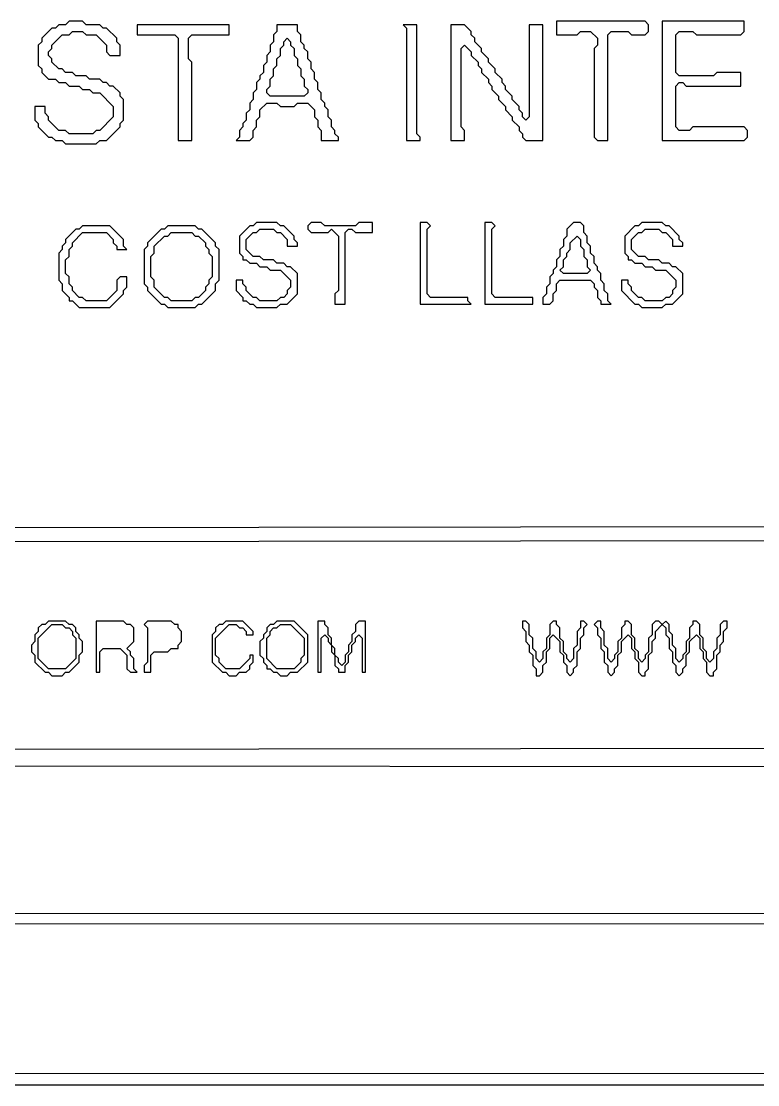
# Model space of a CAD drawing. Extents: x 17 to 323, y -435 to -5.
# Drawn here: x 240.4 to 262, y -434.9 to -403.7 of the extents above; entities that cross this region are included whole.
import ezdxf

# ---------------------------------------------------------------- set-up
doc = ezdxf.new("R2010")
doc.units = 0

msp = doc.modelspace()

# ---------------------------------------------------------------- linework, layer by layer
at = {"layer": 'CONTOURS'}
for p, q in [((241.8, -403.7), (241.7, -403.8)), ((242.2, -403.7), (241.8, -403.7)), ((242.3, -403.8), (242.2, -403.7)), ((256.1, -403.7), (256.1, -404.1)), ((258.7, -403.7), (256.1, -403.7)), ((258.8, -403.8), (258.7, -403.7)), ((259.2, -403.7), (259.2, -407.2)), ((261.6, -403.7), (259.2, -403.7)), ((261.6, -404), (261.6, -403.7)), ((241.3, -403.9), (241, -404.2)), ((241.4, -403.9), (241.3, -403.9)), ((241.5, -403.8), (241.4, -403.9)), ((241.7, -403.8), (241.5, -403.8)), ((241.8, -404.1), (241.9, -404)), ((241.9, -404), (242.2, -404)), ((242.2, -404), (242.3, -404.1)), ((242.7, -403.8), (242.3, -403.8)), ((242.8, -403.9), (242.7, -403.8)), ((242.9, -403.9), (242.8, -403.9)), ((243.2, -404.2), (242.9, -403.9)), ((243.8, -403.8), (243.8, -404.1)), ((246.5, -403.8), (243.8, -403.8)), ((246.5, -404.1), (246.5, -403.8)), ((247.9, -404), (247.8, -404.1)), ((247.9, -403.8), (247.9, -404)), ((248.5, -403.8), (247.9, -403.8)), ((248.5, -404), (248.5, -403.8)), ((248.6, -404.1), (248.5, -404)), ((251.6, -403.8), (251.7, -403.9)), ((252, -403.8), (251.6, -403.8)), ((251.7, -403.9), (251.7, -407.2)), ((252, -407), (252, -403.8)), ((253, -403.8), (253, -407.2)), ((253.4, -403.8), (253, -403.8)), ((253.6, -404), (253.4, -403.8)), ((253.6, -404.1), (253.6, -404)), ((255.7, -403.8), (255.3, -403.8)), ((255.3, -403.8), (255.3, -406.5)), ((255.7, -407.2), (255.7, -403.8)), ((256.7, -404.1), (256.8, -404)), ((256.8, -404), (257.1, -404)), ((257.1, -404), (257.3, -404.2)), ((257.6, -404.1), (257.7, -404)), ((257.7, -404), (258.2, -404)), ((258.2, -404), (258.3, -404.1)), ((258.7, -404.1), (258.8, -404)), ((258.8, -404), (258.8, -403.8)), ((259.6, -404.1), (259.7, -404)), ((259.7, -404), (260.1, -404)), ((260.1, -404), (260.2, -404.1)), ((261.5, -404.1), (261.6, -404)), ((241, -404.3), (240.9, -404.4)), ((241, -404.2), (241, -404.3)), ((241.3, -404.4), (241.6, -404.1)), ((241.6, -404.1), (241.8, -404.1)), ((242.3, -404.1), (242.6, -404.1)), ((242.6, -404.1), (242.9, -404.4)), ((243.2, -404.3), (243.2, -404.2)), ((243.3, -404.4), (243.2, -404.3)), ((243.8, -404.1), (244.9, -404.1)), ((244.9, -404.1), (245, -404.2)), ((245, -404.2), (245, -407.2)), ((245.3, -404.2), (245.4, -404.1)), ((245.3, -404.8), (245.3, -404.2)), ((245.4, -404.1), (246.5, -404.1)), ((247.8, -404.3), (247.7, -404.4)), ((247.8, -404.1), (247.8, -404.3)), ((248.1, -404.3), (248.2, -404.2)), ((248.1, -404.4), (248.1, -404.3)), ((248.2, -404.2), (248.3, -404.3)), ((248.3, -404.3), (248.3, -404.4)), ((248.6, -404.3), (248.6, -404.1)), ((248.7, -404.4), (248.6, -404.3)), ((253.7, -404.2), (253.6, -404.1)), ((253.7, -404.3), (253.7, -404.2)), ((253.9, -404.5), (253.7, -404.3)), ((256.1, -404.1), (256.7, -404.1)), ((257.3, -404.2), (257.3, -404.4)), ((257.6, -407.2), (257.6, -404.1)), ((258.3, -404.1), (258.7, -404.1)), ((259.6, -405.2), (259.6, -404.1)), ((260.2, -404.1), (261.5, -404.1)), ((240.9, -404.4), (240.9, -405)), ((241.2, -404.6), (241.3, -404.5)), ((241.2, -404.7), (241.2, -404.6)), ((241.3, -404.5), (241.3, -404.4)), ((242.9, -404.4), (242.9, -404.6)), ((242.9, -404.6), (243, -404.7)), ((243.3, -404.7), (243.3, -404.4)), ((247.7, -404.6), (247.6, -404.7)), ((247.7, -404.4), (247.7, -404.6)), ((248, -404.5), (248.1, -404.4)), ((248, -404.7), (248, -404.5)), ((248.3, -404.4), (248.4, -404.5)), ((248.4, -404.5), (248.4, -404.7)), ((248.7, -404.5), (248.7, -404.4)), ((248.8, -404.6), (248.7, -404.5)), ((248.8, -404.8), (248.8, -404.6)), ((253.3, -404.5), (253.4, -404.4)), ((253.3, -406.8), (253.3, -404.5)), ((253.4, -404.4), (253.6, -404.6)), ((253.6, -404.6), (253.6, -404.7)), ((253.9, -404.6), (253.9, -404.5)), ((254.1, -404.8), (253.9, -404.6)), ((257.3, -404.4), (257.2, -404.5)), ((257.2, -404.5), (257.2, -407.1)), ((241.3, -404.8), (241.2, -404.7)), ((241.3, -404.9), (241.3, -404.8)), ((241.5, -405.1), (241.3, -404.9)), ((243, -404.7), (243.3, -404.7)), ((245.4, -404.9), (245.3, -404.8)), ((245.4, -407.2), (245.4, -404.9)), ((247.6, -404.9), (247.5, -405)), ((247.6, -404.7), (247.6, -404.9)), ((247.9, -404.8), (248, -404.7)), ((247.9, -405), (247.9, -404.8)), ((248.4, -404.7), (248.5, -404.8)), ((248.5, -404.8), (248.5, -405)), ((248.9, -404.9), (248.8, -404.8)), ((248.9, -405.1), (248.9, -404.9)), ((253.6, -404.7), (253.8, -404.9)), ((253.8, -404.9), (253.8, -405)), ((254.1, -404.9), (254.1, -404.8)), ((254.3, -405.1), (254.1, -404.9)), ((240.9, -405), (241, -405.1)), ((241, -405.1), (241, -405.2)), ((241, -405.2), (241.2, -405.4)), ((241.6, -405.1), (241.5, -405.1)), ((241.7, -405.2), (241.6, -405.1)), ((241.9, -405.2), (241.7, -405.2)), ((242, -405.3), (241.9, -405.2)), ((247.5, -405.2), (247.4, -405.3)), ((247.5, -405), (247.5, -405.2)), ((247.8, -405.1), (247.9, -405)), ((247.8, -405.3), (247.8, -405.1)), ((248.5, -405), (248.6, -405.1)), ((248.6, -405.1), (248.6, -405.3)), ((249, -405.2), (248.9, -405.1)), ((249, -405.4), (249, -405.2)), ((253.8, -405), (253.9, -405.1)), ((253.9, -405.1), (253.9, -405.2)), ((253.9, -405.2), (254.1, -405.4)), ((254.3, -405.2), (254.3, -405.1)), ((254.5, -405.4), (254.3, -405.2)), ((259.7, -405.3), (259.6, -405.2)), ((260.8, -405.2), (260.7, -405.3)), ((261.5, -405.2), (260.8, -405.2)), ((261.5, -405.6), (261.5, -405.2)), ((241.2, -405.4), (241.4, -405.4)), ((241.4, -405.4), (241.5, -405.5)), ((241.5, -405.5), (241.7, -405.5)), ((241.7, -405.5), (241.8, -405.6)), ((242.3, -405.3), (242, -405.3)), ((242.4, -405.4), (242.3, -405.3)), ((242.7, -405.4), (242.4, -405.4)), ((242.8, -405.5), (242.7, -405.4)), ((242.9, -405.5), (242.8, -405.5)), ((243, -405.6), (242.9, -405.5)), ((247.4, -405.4), (247.3, -405.5)), ((247.3, -405.5), (247.3, -405.7)), ((247.4, -405.3), (247.4, -405.4)), ((247.7, -405.4), (247.8, -405.3)), ((247.7, -405.6), (247.7, -405.4)), ((248.6, -405.3), (248.7, -405.4)), ((248.7, -405.4), (248.7, -405.6)), ((249.1, -405.5), (249, -405.4)), ((249.1, -405.7), (249.1, -405.5)), ((254.1, -405.4), (254.1, -405.5)), ((254.1, -405.5), (254.2, -405.6)), ((254.5, -405.5), (254.5, -405.4)), ((254.6, -405.6), (254.5, -405.5)), ((259.6, -405.6), (259.7, -405.5)), ((260.7, -405.3), (259.7, -405.3)), ((259.7, -405.5), (259.8, -405.5)), ((259.8, -405.5), (259.9, -405.6)), ((241.8, -405.6), (242.1, -405.6)), ((242.1, -405.6), (242.2, -405.7)), ((242.2, -405.7), (242.4, -405.7)), ((242.4, -405.7), (242.5, -405.8)), ((242.5, -405.8), (242.7, -405.8)), ((242.7, -405.8), (243.1, -406.2)), ((243.1, -405.6), (243, -405.6)), ((243.3, -405.8), (243.1, -405.6)), ((243.3, -405.9), (243.3, -405.8)), ((243.4, -406), (243.3, -405.9)), ((247.3, -405.7), (247.2, -405.8)), ((247.2, -405.8), (247.2, -406)), ((247.6, -405.7), (247.7, -405.6)), ((247.6, -405.8), (247.6, -405.7)), ((247.7, -405.9), (247.6, -405.8)), ((248.7, -405.9), (247.7, -405.9)), ((248.7, -405.6), (248.8, -405.7)), ((248.8, -405.8), (248.7, -405.9)), ((248.8, -405.7), (248.8, -405.8)), ((249.2, -405.8), (249.1, -405.7)), ((249.2, -406), (249.2, -405.8)), ((254.2, -405.6), (254.2, -405.7)), ((254.2, -405.7), (254.4, -405.9)), ((254.4, -405.9), (254.4, -406)), ((254.6, -405.7), (254.6, -405.6)), ((254.8, -405.9), (254.6, -405.7)), ((254.8, -406), (254.8, -405.9)), ((259.6, -406.8), (259.6, -405.6)), ((259.9, -405.6), (261.5, -405.6)), ((241.1, -406.2), (240.8, -406.2)), ((240.8, -406.2), (240.8, -406.6)), ((241.1, -406.4), (241.1, -406.2)), ((243.1, -406.2), (243.1, -406.5)), ((243.4, -406.6), (243.4, -406)), ((247.2, -406), (247.1, -406.1)), ((247.1, -406.1), (247.1, -406.3)), ((247.4, -406.3), (247.6, -406.1)), ((247.6, -406.1), (247.9, -406.1)), ((247.9, -406.1), (248, -406.2)), ((248, -406.2), (248.4, -406.2)), ((248.4, -406.2), (248.5, -406.1)), ((248.5, -406.1), (248.8, -406.1)), ((248.8, -406.1), (249, -406.3)), ((249.3, -406.1), (249.2, -406)), ((249.3, -406.2), (249.3, -406.1)), ((249.4, -406.3), (249.3, -406.2)), ((254.4, -406), (254.6, -406.2)), ((254.6, -406.2), (254.6, -406.3)), ((255, -406.2), (254.8, -406)), ((255, -406.3), (255, -406.2)), ((241.2, -406.5), (241.1, -406.4)), ((241.2, -406.6), (241.2, -406.5)), ((243.1, -406.5), (242.7, -406.9)), ((247.1, -406.3), (247, -406.4)), ((247, -406.4), (247, -406.6)), ((247.3, -406.6), (247.4, -406.5)), ((247.4, -406.5), (247.4, -406.3)), ((249, -406.3), (249, -406.5)), ((249, -406.5), (249.1, -406.6)), ((249.4, -406.5), (249.4, -406.3)), ((249.5, -406.6), (249.4, -406.5)), ((254.6, -406.3), (254.8, -406.5)), ((254.8, -406.5), (254.8, -406.6)), ((255.1, -406.4), (255, -406.3)), ((255.1, -406.5), (255.1, -406.4)), ((255.2, -406.6), (255.1, -406.5)), ((255.3, -406.5), (255.2, -406.6)), ((240.8, -406.6), (240.9, -406.7)), ((240.9, -406.7), (240.9, -406.8)), ((240.9, -406.8), (241.2, -407.1)), ((241.5, -406.9), (241.2, -406.6)), ((242.9, -407.2), (243.3, -406.8)), ((243.3, -406.7), (243.4, -406.6)), ((243.3, -406.8), (243.3, -406.7)), ((246.9, -406.8), (246.8, -406.9)), ((247, -406.6), (246.9, -406.7)), ((246.9, -406.7), (246.9, -406.8)), ((247.2, -406.9), (247.3, -406.8)), ((247.3, -406.8), (247.3, -406.6)), ((249.1, -406.6), (249.1, -406.8)), ((249.1, -406.8), (249.2, -406.9)), ((249.5, -406.8), (249.5, -406.6)), ((249.6, -406.9), (249.5, -406.8)), ((253.4, -406.9), (253.3, -406.8)), ((254.8, -406.6), (255, -406.8)), ((255, -406.8), (255, -406.9)), ((259.7, -406.9), (259.6, -406.8)), ((260.1, -406.8), (260, -406.9)), ((261.6, -406.8), (260.1, -406.8)), ((261.7, -406.9), (261.6, -406.8)), ((241.2, -407.1), (241.3, -407.1)), ((241.3, -407.1), (241.4, -407.2)), ((241.7, -406.9), (241.5, -406.9)), ((241.8, -407), (241.7, -406.9)), ((242.5, -407), (241.8, -407)), ((242.6, -406.9), (242.5, -407)), ((242.7, -406.9), (242.6, -406.9)), ((246.8, -407.1), (246.7, -407.2)), ((246.8, -406.9), (246.8, -407.1)), ((247.1, -407.2), (247.2, -407.1)), ((247.2, -407.1), (247.2, -406.9)), ((249.2, -406.9), (249.2, -407.2)), ((249.6, -407), (249.6, -406.9)), ((249.7, -407.1), (249.6, -407)), ((249.7, -407.2), (249.7, -407.1)), ((252.1, -407.1), (252, -407)), ((252.1, -407.2), (252.1, -407.1)), ((253.4, -407.2), (253.4, -406.9)), ((255, -406.9), (255.1, -407)), ((255.1, -407), (255.1, -407.1)), ((255.1, -407.1), (255.2, -407.2)), ((257.2, -407.1), (257.3, -407.2)), ((260, -406.9), (259.7, -406.9)), ((261.6, -407.2), (261.7, -407.1)), ((261.7, -407.1), (261.7, -406.9)), ((241.4, -407.2), (241.6, -407.2)), ((241.6, -407.2), (241.7, -407.3)), ((241.7, -407.3), (242.6, -407.3)), ((242.6, -407.3), (242.7, -407.2)), ((242.7, -407.2), (242.9, -407.2)), ((245, -407.2), (245.4, -407.2)), ((246.7, -407.2), (247.1, -407.2)), ((249.2, -407.2), (249.7, -407.2)), ((251.7, -407.2), (252.1, -407.2)), ((253, -407.2), (253.4, -407.2)), ((255.2, -407.2), (255.7, -407.2)), ((257.3, -407.2), (257.6, -407.2)), ((259.2, -407.2), (261.6, -407.2)), ((247.3, -409.6), (247.2, -409.7)), ((247.9, -409.6), (247.3, -409.6)), ((248, -409.7), (247.9, -409.6)), ((248.9, -409.6), (248.8, -409.7)), ((249.2, -409.6), (248.9, -409.6)), ((249.3, -409.7), (249.2, -409.6)), ((250.3, -409.6), (250.2, -409.7)), ((250.7, -409.6), (250.3, -409.6)), ((250.7, -409.9), (250.7, -409.6)), ((252.1, -409.6), (252.1, -412)), ((252.3, -409.6), (252.1, -409.6)), ((252.4, -409.7), (252.3, -409.6)), ((254, -409.6), (254, -412)), ((254.2, -409.6), (254, -409.6)), ((254.3, -409.7), (254.2, -409.6)), ((256.6, -409.6), (256.4, -409.8)), ((256.8, -409.6), (256.6, -409.6)), ((256.9, -409.7), (256.8, -409.6)), ((258.6, -409.6), (258.5, -409.7)), ((259.2, -409.6), (258.6, -409.6)), ((259.3, -409.7), (259.2, -409.6)), ((242, -409.8), (241.7, -410.1)), ((241.9, -410.2), (242.2, -409.9)), ((242.1, -409.8), (242, -409.8)), ((242.2, -409.7), (242.1, -409.8)), ((243, -409.7), (242.2, -409.7)), ((242.2, -409.9), (242.9, -409.9)), ((242.9, -409.9), (243.1, -410.1)), ((243.4, -410.1), (243, -409.7)), ((244.5, -409.8), (244.1, -410.2)), ((244.6, -409.8), (244.5, -409.8)), ((244.7, -409.7), (244.6, -409.8)), ((245.5, -409.7), (244.7, -409.7)), ((244.7, -410), (244.8, -409.9)), ((244.8, -409.9), (245.4, -409.9)), ((245.4, -409.9), (245.5, -410)), ((245.6, -409.8), (245.5, -409.7)), ((245.7, -409.8), (245.6, -409.8)), ((246.1, -410.2), (245.7, -409.8)), ((247.1, -409.7), (246.8, -410)), ((247, -410.1), (247.2, -409.9)), ((247.2, -409.7), (247.1, -409.7)), ((247.2, -409.9), (247.3, -409.9)), ((247.3, -409.9), (247.4, -409.8)), ((247.4, -409.8), (247.8, -409.8)), ((247.8, -409.8), (247.9, -409.9)), ((247.9, -409.9), (248, -409.9)), ((248.1, -409.7), (248, -409.7)), ((248, -409.9), (248.2, -410.1)), ((248.4, -410), (248.1, -409.7)), ((248.8, -409.7), (248.8, -409.8)), ((248.8, -409.8), (248.9, -409.9)), ((248.9, -409.9), (249.4, -409.9)), ((250.2, -409.7), (249.3, -409.7)), ((249.4, -409.9), (249.5, -409.8)), ((249.5, -409.8), (249.7, -410)), ((249.9, -409.9), (250, -409.8)), ((249.9, -412), (249.9, -409.9)), ((250, -409.8), (250.1, -409.8)), ((250.1, -409.8), (250.2, -409.9)), ((250.2, -409.9), (250.7, -409.9)), ((252.3, -409.8), (252.4, -409.7)), ((252.3, -411.7), (252.3, -409.8)), ((254.2, -409.8), (254.3, -409.7)), ((254.2, -411.7), (254.2, -409.8)), ((256.4, -409.8), (256.4, -410)), ((256.9, -409.9), (256.9, -409.7)), ((257, -410), (256.9, -409.9)), ((258.4, -409.7), (258.1, -410)), ((258.3, -410.1), (258.5, -409.9)), ((258.5, -409.7), (258.4, -409.7)), ((258.5, -409.9), (258.6, -409.9)), ((258.6, -409.9), (258.7, -409.8)), ((258.7, -409.8), (259.1, -409.8)), ((259.1, -409.8), (259.2, -409.9)), ((259.2, -409.9), (259.3, -409.9)), ((259.4, -409.7), (259.3, -409.7)), ((259.3, -409.9), (259.5, -410.1)), ((259.7, -410), (259.4, -409.7)), ((241.7, -410.2), (241.6, -410.3)), ((241.7, -410.1), (241.7, -410.2)), ((241.9, -410.3), (241.9, -410.2)), ((243.1, -410.1), (243.1, -410.2)), ((243.1, -410.2), (243.2, -410.3)), ((243.4, -410.3), (243.4, -410.1)), ((244.1, -410.2), (244.1, -410.3)), ((244.3, -410.3), (244.6, -410)), ((244.6, -410), (244.7, -410)), ((245.5, -410), (245.6, -410)), ((245.6, -410), (245.8, -410.2)), ((245.8, -410.2), (245.8, -410.3)), ((246.1, -410.3), (246.1, -410.2)), ((246.8, -410), (246.8, -410.5)), ((247, -410.4), (247, -410.1)), ((248.2, -410.1), (248.2, -410.3)), ((248.4, -410.1), (248.4, -410)), ((248.5, -410.2), (248.4, -410.1)), ((248.5, -410.3), (248.5, -410.2)), ((249.7, -410), (249.7, -411.6)), ((256.4, -410), (256.3, -410.1)), ((256.3, -410.1), (256.3, -410.3)), ((256.5, -410.2), (256.7, -410)), ((256.5, -410.4), (256.5, -410.2)), ((256.7, -410), (256.8, -410.1)), ((256.8, -410.1), (256.8, -410.3)), ((257, -410.2), (257, -410)), ((257.1, -410.3), (257, -410.2)), ((258.1, -410), (258.1, -410.5)), ((258.3, -410.4), (258.3, -410.1)), ((259.5, -410.1), (259.5, -410.3)), ((259.7, -410.1), (259.7, -410)), ((259.8, -410.2), (259.7, -410.1)), ((259.8, -410.3), (259.8, -410.2)), ((241.6, -410.4), (241.5, -410.5)), ((241.5, -410.5), (241.5, -411.3)), ((241.6, -410.3), (241.6, -410.4)), ((241.8, -410.4), (241.9, -410.3)), ((241.8, -410.6), (241.8, -410.4)), ((243.2, -410.3), (243.2, -410.4)), ((243.2, -410.4), (243.5, -410.4)), ((243.5, -410.4), (243.4, -410.3)), ((244.1, -410.3), (244, -410.4)), ((244, -410.4), (244, -411.4)), ((244.2, -410.6), (244.3, -410.5)), ((244.3, -410.5), (244.3, -410.3)), ((245.8, -410.3), (245.9, -410.4)), ((245.9, -410.4), (245.9, -410.5)), ((245.9, -410.5), (246, -410.6)), ((246.2, -410.4), (246.1, -410.3)), ((246.2, -411.3), (246.2, -410.4)), ((246.8, -410.5), (246.9, -410.6)), ((247.2, -410.6), (247, -410.4)), ((248.2, -410.3), (248.5, -410.3)), ((256.3, -410.3), (256.2, -410.4)), ((256.2, -410.4), (256.2, -410.6)), ((256.4, -410.5), (256.5, -410.4)), ((256.4, -410.6), (256.4, -410.5)), ((256.8, -410.3), (256.9, -410.4)), ((256.9, -410.4), (256.9, -410.6)), ((257.1, -410.5), (257.1, -410.3)), ((257.2, -410.6), (257.1, -410.5)), ((258.1, -410.5), (258.2, -410.6)), ((258.5, -410.6), (258.3, -410.4)), ((259.5, -410.3), (259.8, -410.3)), ((241.7, -410.7), (241.8, -410.6)), ((241.7, -411.1), (241.7, -410.7)), ((244.2, -411.2), (244.2, -410.6)), ((246, -410.6), (246, -411.2)), ((246.9, -410.6), (246.9, -410.7)), ((246.9, -410.7), (247, -410.7)), ((247, -410.7), (247.1, -410.8)), ((247.1, -410.8), (247.3, -410.8)), ((247.4, -410.6), (247.2, -410.6)), ((247.3, -410.8), (247.4, -410.9)), ((247.5, -410.7), (247.4, -410.6)), ((247.4, -410.9), (247.6, -410.9)), ((247.8, -410.7), (247.5, -410.7)), ((247.6, -410.9), (247.7, -411)), ((247.9, -410.8), (247.8, -410.7)), ((248.1, -410.8), (247.9, -410.8)), ((248.2, -410.9), (248.1, -410.8)), ((248.3, -410.9), (248.2, -410.9)), ((248.5, -411.1), (248.3, -410.9)), ((256.1, -410.9), (256, -411)), ((256.2, -410.6), (256.1, -410.7)), ((256.1, -410.7), (256.1, -410.9)), ((256.2, -411), (256.3, -410.9)), ((256.3, -410.7), (256.4, -410.6)), ((256.3, -410.9), (256.3, -410.7)), ((256.9, -410.6), (257, -410.7)), ((257, -410.7), (257, -410.9)), ((257, -410.9), (257.1, -411)), ((257.2, -410.8), (257.2, -410.6)), ((257.3, -410.9), (257.2, -410.8)), ((257.3, -411), (257.3, -410.9)), ((258.2, -410.6), (258.2, -410.7)), ((258.2, -410.7), (258.3, -410.7)), ((258.3, -410.7), (258.4, -410.8)), ((258.4, -410.8), (258.6, -410.8)), ((258.7, -410.6), (258.5, -410.6)), ((258.6, -410.8), (258.7, -410.9)), ((258.8, -410.7), (258.7, -410.6)), ((258.7, -410.9), (258.9, -410.9)), ((259.1, -410.7), (258.8, -410.7)), ((258.9, -410.9), (259, -411)), ((259.2, -410.8), (259.1, -410.7)), ((259.4, -410.8), (259.2, -410.8)), ((259.5, -410.9), (259.4, -410.8)), ((259.6, -410.9), (259.5, -410.9)), ((259.8, -411.1), (259.6, -410.9)), ((241.8, -411.2), (241.7, -411.1)), ((241.8, -411.4), (241.8, -411.2)), ((243.3, -411.2), (243.2, -411.3)), ((243.5, -411.2), (243.3, -411.2)), ((243.5, -411.5), (243.5, -411.2)), ((244.3, -411.3), (244.2, -411.2)), ((246, -411.2), (245.9, -411.3)), ((247.7, -411), (248, -411)), ((248, -411), (248.3, -411.3)), ((248.5, -411.7), (248.5, -411.1)), ((256, -411.1), (255.9, -411.2)), ((255.9, -411.2), (255.9, -411.4)), ((256, -411), (256, -411.1)), ((256.3, -411.1), (256.2, -411)), ((257, -411.1), (256.3, -411.1)), ((257.1, -411), (257, -411.1)), ((257.4, -411.1), (257.3, -411)), ((257.4, -411.3), (257.4, -411.1)), ((259, -411), (259.3, -411)), ((259.3, -411), (259.6, -411.3)), ((259.8, -411.7), (259.8, -411.1)), ((241.5, -411.3), (241.6, -411.4)), ((241.6, -411.4), (241.6, -411.6)), ((241.9, -411.5), (241.8, -411.4)), ((241.9, -411.6), (241.9, -411.5)), ((243.2, -411.3), (243.2, -411.6)), ((243.4, -411.6), (243.5, -411.5)), ((244, -411.4), (244.1, -411.5)), ((244.1, -411.5), (244.1, -411.6)), ((244.3, -411.5), (244.3, -411.3)), ((244.6, -411.8), (244.3, -411.5)), ((245.9, -411.4), (245.8, -411.5)), ((245.8, -411.5), (245.8, -411.6)), ((245.9, -411.3), (245.9, -411.4)), ((246.1, -411.4), (246.2, -411.3)), ((246.1, -411.6), (246.1, -411.4)), ((246.9, -411.3), (246.7, -411.3)), ((246.7, -411.3), (246.7, -411.6)), ((246.9, -411.4), (246.9, -411.3)), ((247, -411.5), (246.9, -411.4)), ((247, -411.6), (247, -411.5)), ((248.3, -411.5), (248.2, -411.6)), ((248.3, -411.3), (248.3, -411.5)), ((255.9, -411.4), (255.8, -411.5)), ((255.8, -411.5), (255.8, -411.7)), ((256.1, -411.4), (256.2, -411.3)), ((256.1, -411.6), (256.1, -411.4)), ((256.2, -411.3), (257.1, -411.3)), ((257.1, -411.3), (257.2, -411.4)), ((257.2, -411.4), (257.2, -411.5)), ((257.2, -411.5), (257.3, -411.6)), ((257.5, -411.4), (257.4, -411.3)), ((257.5, -411.6), (257.5, -411.4)), ((258.2, -411.3), (258, -411.3)), ((258, -411.3), (258, -411.6)), ((258.2, -411.4), (258.2, -411.3)), ((258.3, -411.5), (258.2, -411.4)), ((258.3, -411.6), (258.3, -411.5)), ((259.6, -411.5), (259.5, -411.6)), ((259.6, -411.3), (259.6, -411.5)), ((241.6, -411.6), (241.8, -411.8)), ((241.8, -411.8), (241.8, -411.9)), ((242.1, -411.8), (241.9, -411.6)), ((242.2, -411.8), (242.1, -411.8)), ((242.3, -411.9), (242.2, -411.8)), ((243.2, -411.6), (242.9, -411.9)), ((243, -412.1), (243.4, -411.7)), ((243.4, -411.7), (243.4, -411.6)), ((244.1, -411.6), (244.5, -412)), ((244.7, -411.8), (244.6, -411.8)), ((244.8, -411.9), (244.7, -411.8)), ((245.5, -411.8), (245.4, -411.9)), ((245.6, -411.8), (245.5, -411.8)), ((245.8, -411.6), (245.6, -411.8)), ((245.7, -412), (246.1, -411.6)), ((246.7, -411.6), (246.9, -411.8)), ((246.9, -411.8), (246.9, -411.9)), ((247.2, -411.8), (247, -411.6)), ((247.3, -411.8), (247.2, -411.8)), ((247.4, -411.9), (247.3, -411.8)), ((248, -411.8), (247.9, -411.9)), ((248.1, -411.8), (248, -411.8)), ((248.2, -411.7), (248.1, -411.8)), ((248.2, -411.6), (248.2, -411.7)), ((248.2, -412), (248.5, -411.7)), ((249.7, -411.6), (249.6, -411.7)), ((249.6, -411.7), (249.6, -412)), ((252.4, -411.8), (252.3, -411.7)), ((253.5, -411.8), (252.4, -411.8)), ((253.5, -411.9), (253.5, -411.8)), ((254.3, -411.8), (254.2, -411.7)), ((255.4, -411.8), (254.3, -411.8)), ((255.4, -412), (255.4, -411.8)), ((255.8, -411.7), (255.7, -411.8)), ((255.7, -411.8), (255.7, -412)), ((256, -411.7), (256.1, -411.6)), ((256, -411.9), (256, -411.7)), ((257.3, -411.6), (257.3, -411.8)), ((257.3, -411.8), (257.4, -411.9)), ((257.6, -411.7), (257.5, -411.6)), ((257.6, -411.9), (257.6, -411.7)), ((258, -411.6), (258.4, -412)), ((258.5, -411.8), (258.3, -411.6)), ((258.6, -411.8), (258.5, -411.8)), ((258.7, -411.9), (258.6, -411.8)), ((259.3, -411.8), (259.2, -411.9)), ((259.4, -411.8), (259.3, -411.8)), ((259.5, -411.7), (259.4, -411.8)), ((259.5, -411.6), (259.5, -411.7)), ((259.5, -412), (259.8, -411.7)), ((241.8, -411.9), (241.9, -411.9)), ((241.9, -411.9), (242.1, -412.1)), ((242.1, -412.1), (243, -412.1)), ((242.9, -411.9), (242.3, -411.9)), ((244.5, -412), (244.6, -412)), ((244.6, -412), (244.7, -412.1)), ((244.7, -412.1), (245.5, -412.1)), ((245.4, -411.9), (244.8, -411.9)), ((245.5, -412.1), (245.6, -412)), ((245.6, -412), (245.7, -412)), ((246.9, -411.9), (247, -411.9)), ((247, -411.9), (247.1, -412)), ((247.1, -412), (247.2, -412)), ((247.2, -412), (247.3, -412.1)), ((247.3, -412.1), (247.9, -412.1)), ((247.9, -411.9), (247.4, -411.9)), ((247.9, -412.1), (248, -412)), ((248, -412), (248.2, -412)), ((249.6, -412), (249.9, -412)), ((252.1, -412), (253.6, -412)), ((253.6, -412), (253.5, -411.9)), ((254, -412), (255.4, -412)), ((255.7, -412), (255.9, -412)), ((255.9, -412), (256, -411.9)), ((257.4, -411.9), (257.4, -412)), ((257.4, -412), (257.7, -412)), ((257.7, -412), (257.6, -411.9)), ((258.4, -412), (258.5, -412)), ((258.5, -412), (258.6, -412.1)), ((258.6, -412.1), (259.2, -412.1)), ((259.2, -411.9), (258.7, -411.9)), ((259.2, -412.1), (259.3, -412)), ((259.3, -412), (259.5, -412)), ((291.4, -418.5), (208.9, -418.6)), ((208.8, -419), (291.3, -418.9)), ((240.9, -421.8), (241.3, -421.4)), ((241, -421.4), (240.9, -421.5)), ((240.9, -421.5), (240.9, -421.6)), ((241.1, -421.4), (241, -421.4)), ((241.2, -421.3), (241.1, -421.4)), ((241.7, -421.3), (241.2, -421.3)), ((241.3, -421.4), (241.6, -421.4)), ((241.6, -421.4), (241.7, -421.5)), ((241.8, -421.4), (241.7, -421.3)), ((241.7, -421.5), (241.8, -421.5)), ((241.9, -421.4), (241.8, -421.4)), ((241.8, -421.5), (241.9, -421.6)), ((242, -421.5), (241.9, -421.4)), ((242, -421.6), (242, -421.5)), ((242.6, -421.3), (242.6, -422.8)), ((243.4, -421.3), (242.6, -421.3)), ((243.5, -421.4), (243.4, -421.3)), ((243.6, -421.4), (243.5, -421.4)), ((243.7, -421.5), (243.6, -421.4)), ((243.7, -421.9), (243.7, -421.5)), ((244.1, -421.3), (244, -421.4)), ((244, -421.4), (244.1, -421.5)), ((244.8, -421.3), (244.1, -421.3)), ((244.1, -421.5), (244.1, -422.5)), ((244.9, -421.4), (244.8, -421.3)), ((245, -421.4), (244.9, -421.4)), ((245, -421.5), (245, -421.4)), ((245.1, -421.6), (245, -421.5)), ((246.2, -421.4), (246.1, -421.5)), ((246.1, -421.8), (246.5, -421.4)), ((246.1, -421.5), (246.1, -421.6)), ((246.3, -421.4), (246.2, -421.4)), ((246.4, -421.3), (246.3, -421.4)), ((246.9, -421.3), (246.4, -421.3)), ((246.5, -421.4), (246.7, -421.4)), ((246.7, -421.4), (246.8, -421.5)), ((246.8, -421.5), (246.9, -421.5)), ((247.2, -421.6), (246.9, -421.3)), ((246.9, -421.5), (247, -421.6)), ((247.7, -421.4), (247.6, -421.5)), ((247.6, -421.5), (247.6, -421.6)), ((247.8, -421.4), (247.7, -421.4)), ((247.7, -421.6), (247.8, -421.5)), ((247.9, -421.3), (247.8, -421.4)), ((247.8, -421.5), (247.9, -421.5)), ((248.4, -421.3), (247.9, -421.3)), ((247.9, -421.5), (248, -421.4)), ((248, -421.4), (248.3, -421.4)), ((248.3, -421.4), (248.7, -421.8)), ((248.8, -421.7), (248.4, -421.3)), ((249.1, -421.3), (249.1, -422.8)), ((249.3, -421.3), (249.1, -421.3)), ((249.3, -421.4), (249.3, -421.3)), ((249.4, -421.5), (249.3, -421.4)), ((249.4, -421.7), (249.4, -421.5)), ((250.3, -421.3), (250.2, -421.4)), ((250.2, -421.4), (250.2, -421.6)), ((250.5, -421.3), (250.3, -421.3)), ((250.5, -422.8), (250.5, -421.3)), ((255.1, -421.3), (255.1, -421.5)), ((255.2, -421.3), (255.1, -421.3)), ((255.1, -421.5), (255.2, -421.6)), ((255.3, -421.4), (255.2, -421.3)), ((255.3, -421.7), (255.3, -421.4)), ((256, -421.3), (255.9, -421.4)), ((255.9, -421.4), (255.9, -421.7)), ((256.1, -421.3), (256, -421.3)), ((256.1, -421.4), (256.1, -421.3)), ((256.2, -421.5), (256.1, -421.4)), ((256.2, -421.8), (256.2, -421.5)), ((256.8, -421.5), (256.7, -421.6)), ((256.9, -421.3), (256.8, -421.3)), ((256.8, -421.3), (256.8, -421.5)), ((257, -421.4), (256.9, -421.3)), ((256.9, -421.5), (257, -421.4)), ((256.9, -421.7), (256.9, -421.5)), ((257.3, -421.3), (257.2, -421.4)), ((257.2, -421.4), (257.3, -421.5)), ((257.4, -421.3), (257.3, -421.3)), ((257.3, -421.5), (257.3, -421.7)), ((257.4, -421.5), (257.4, -421.3)), ((257.5, -421.6), (257.4, -421.5)), ((258.1, -421.4), (258, -421.5)), ((258, -421.5), (258, -421.8)), ((258.2, -421.3), (258.1, -421.3)), ((258.1, -421.3), (258.1, -421.4)), ((258.3, -421.4), (258.2, -421.3)), ((258.3, -421.7), (258.3, -421.4)), ((259, -421.3), (258.9, -421.4)), ((258.9, -421.4), (258.9, -421.7)), ((259.1, -421.3), (259, -421.3)), ((259, -421.6), (259.2, -421.4)), ((259.2, -421.4), (259.1, -421.3)), ((259.3, -421.3), (259.2, -421.4)), ((259.2, -421.4), (259.3, -421.5)), ((259.4, -421.4), (259.3, -421.3)), ((259.3, -421.5), (259.3, -421.7)), ((259.4, -421.6), (259.4, -421.4)), ((260.1, -421.4), (260, -421.5)), ((260, -421.5), (260, -421.8)), ((260.2, -421.3), (260.1, -421.3)), ((260.1, -421.3), (260.1, -421.4)), ((260.3, -421.4), (260.2, -421.3)), ((260.3, -421.7), (260.3, -421.4)), ((261, -421.3), (260.9, -421.4)), ((260.9, -421.4), (260.9, -421.7)), ((261.1, -421.3), (261, -421.3)), ((261, -421.6), (261.1, -421.5)), ((261.1, -421.5), (261.1, -421.3)), ((240.9, -421.6), (240.8, -421.7)), ((240.8, -421.7), (240.8, -421.9)), ((240.9, -422.4), (240.9, -421.8)), ((241.9, -421.6), (241.9, -421.7)), ((241.9, -421.7), (242, -421.8)), ((242.1, -421.7), (242, -421.6)), ((242, -421.8), (242, -422.4)), ((242.1, -421.8), (242.1, -421.7)), ((242.2, -421.9), (242.1, -421.8)), ((245.1, -421.9), (245.1, -421.6)), ((246.1, -421.6), (246, -421.7)), ((246, -421.7), (246, -422.5)), ((246.1, -422.3), (246.1, -421.8)), ((247, -421.6), (247, -421.7)), ((247, -421.7), (247.2, -421.7)), ((247.2, -421.7), (247.2, -421.6)), ((247.5, -421.8), (247.4, -421.9)), ((247.6, -421.6), (247.5, -421.7)), ((247.5, -421.7), (247.5, -421.8)), ((247.6, -421.8), (247.7, -421.7)), ((247.6, -422.4), (247.6, -421.8)), ((247.7, -421.7), (247.7, -421.6)), ((248.7, -421.8), (248.7, -422.3)), ((248.8, -422.5), (248.8, -421.7)), ((249.2, -421.8), (249.3, -421.7)), ((249.2, -422.8), (249.2, -421.8)), ((249.3, -421.7), (249.4, -421.8)), ((249.5, -421.8), (249.4, -421.7)), ((249.4, -421.8), (249.4, -421.9)), ((249.5, -422), (249.5, -421.8)), ((250.2, -421.6), (250.1, -421.7)), ((250.1, -421.7), (250.1, -421.9)), ((250.2, -421.8), (250.3, -421.7)), ((250.2, -421.9), (250.2, -421.8)), ((250.3, -421.7), (250.4, -421.8)), ((250.4, -421.8), (250.4, -422.8)), ((255.2, -421.6), (255.2, -421.9)), ((255.4, -421.8), (255.3, -421.7)), ((255.4, -422.1), (255.4, -421.8)), ((255.9, -421.7), (255.8, -421.8)), ((255.8, -421.8), (255.8, -422.1)), ((255.9, -421.8), (256, -421.7)), ((255.9, -422.1), (255.9, -421.8)), ((256, -421.7), (256.2, -421.9)), ((256.3, -421.9), (256.2, -421.8)), ((256.7, -421.6), (256.7, -422)), ((256.8, -421.8), (256.9, -421.7)), ((256.8, -422.1), (256.8, -421.8)), ((257.3, -421.7), (257.4, -421.8)), ((257.4, -421.8), (257.4, -422.1)), ((257.5, -422), (257.5, -421.6)), ((258, -421.8), (257.9, -421.9)), ((258, -421.9), (258.2, -421.7)), ((258.2, -421.7), (258.3, -421.8)), ((258.4, -421.8), (258.3, -421.7)), ((258.3, -421.8), (258.3, -422.1)), ((258.4, -422.1), (258.4, -421.8)), ((258.9, -421.7), (258.8, -421.8)), ((258.8, -421.8), (258.8, -422.2)), ((258.9, -421.9), (259, -421.8)), ((259, -421.8), (259, -421.6)), ((259.3, -421.7), (259.4, -421.8)), ((259.5, -421.7), (259.4, -421.6)), ((259.4, -421.8), (259.4, -422.1)), ((259.5, -422), (259.5, -421.7)), ((260, -421.8), (259.9, -421.9)), ((260, -421.9), (260.2, -421.7)), ((260.2, -421.7), (260.3, -421.8)), ((260.4, -421.8), (260.3, -421.7)), ((260.3, -421.8), (260.3, -422.1)), ((260.4, -422.1), (260.4, -421.8)), ((260.9, -421.7), (260.8, -421.8)), ((260.8, -421.8), (260.8, -422.1)), ((261, -421.9), (261, -421.6)), ((240.8, -421.9), (240.7, -422)), ((240.7, -422), (240.7, -422.2)), ((242.2, -422.2), (242.2, -421.9)), ((242.7, -422.2), (242.8, -422.1)), ((242.8, -422.1), (243.3, -422.1)), ((243.3, -422.1), (243.5, -422.3)), ((243.5, -422.1), (243.7, -421.9)), ((243.6, -422.2), (243.5, -422.1)), ((244.7, -422.2), (244.8, -422.1)), ((244.8, -422.1), (245, -422.1)), ((245, -422), (245.1, -421.9)), ((245, -422.1), (245, -422)), ((247.4, -421.9), (247.4, -422.3)), ((249.4, -421.9), (249.5, -422)), ((249.5, -422), (249.5, -422.2)), ((249.6, -422.1), (249.5, -422)), ((249.6, -422.3), (249.6, -422.1)), ((250.1, -421.9), (250, -422)), ((250, -422), (250, -422.2)), ((250.1, -422), (250.2, -421.9)), ((250.1, -422.2), (250.1, -422)), ((255.2, -421.9), (255.3, -422)), ((255.3, -422), (255.3, -422.2)), ((255.5, -422.2), (255.4, -422.1)), ((255.8, -422.1), (255.7, -422.2)), ((255.8, -422.2), (255.9, -422.1)), ((256.2, -421.9), (256.2, -422.2)), ((256.3, -422.2), (256.3, -421.9)), ((256.7, -422), (256.6, -422.1)), ((256.6, -422.1), (256.6, -422.4)), ((256.7, -422.2), (256.8, -422.1)), ((257.4, -422.1), (257.5, -422.2)), ((257.6, -422.1), (257.5, -422)), ((257.6, -422.4), (257.6, -422.1)), ((257.9, -421.9), (257.9, -422.2)), ((258, -422.2), (258, -421.9)), ((258.3, -422.1), (258.4, -422.2)), ((258.5, -422.2), (258.4, -422.1)), ((258.9, -422.2), (258.9, -421.9)), ((259.4, -422.1), (259.5, -422.2)), ((259.6, -422.1), (259.5, -422)), ((259.6, -422.4), (259.6, -422.1)), ((259.9, -421.9), (259.9, -422.2)), ((260, -422.2), (260, -421.9)), ((260.3, -422.1), (260.4, -422.2)), ((260.5, -422.2), (260.4, -422.1)), ((260.8, -422.1), (260.7, -422.2)), ((260.9, -422), (261, -421.9)), ((260.9, -422.2), (260.9, -422)), ((240.7, -422.2), (240.8, -422.3)), ((240.8, -422.3), (240.8, -422.5)), ((241.2, -422.7), (240.9, -422.4)), ((242, -422.4), (241.7, -422.7)), ((242.1, -422.3), (242.2, -422.2)), ((242.1, -422.5), (242.1, -422.3)), ((242.7, -422.8), (242.7, -422.2)), ((243.5, -422.3), (243.5, -422.7)), ((243.6, -422.3), (243.6, -422.2)), ((243.7, -422.4), (243.6, -422.3)), ((243.7, -422.7), (243.7, -422.4)), ((244.2, -422.3), (244.3, -422.2)), ((244.2, -422.8), (244.2, -422.3)), ((244.3, -422.2), (244.7, -422.2)), ((246.2, -422.4), (246.1, -422.3)), ((246.2, -422.5), (246.2, -422.4)), ((247.1, -422.4), (246.8, -422.7)), ((247.2, -422.3), (247.1, -422.3)), ((247.1, -422.3), (247.1, -422.4)), ((247.2, -422.5), (247.2, -422.3)), ((247.4, -422.3), (247.5, -422.4)), ((247.5, -422.4), (247.5, -422.5)), ((247.9, -422.7), (247.6, -422.4)), ((248.7, -422.3), (248.6, -422.4)), ((248.6, -422.4), (248.6, -422.5)), ((249.5, -422.2), (249.6, -422.3)), ((249.6, -422.3), (249.6, -422.6)), ((249.7, -422.4), (249.6, -422.3)), ((249.7, -422.5), (249.7, -422.4)), ((250, -422.2), (249.9, -422.3)), ((249.9, -422.3), (249.9, -422.5)), ((250, -422.3), (250.1, -422.2)), ((250, -422.5), (250, -422.3)), ((255.3, -422.2), (255.4, -422.3)), ((255.4, -422.3), (255.4, -422.6)), ((255.5, -422.4), (255.5, -422.2)), ((255.6, -422.5), (255.5, -422.4)), ((255.7, -422.4), (255.6, -422.5)), ((255.7, -422.2), (255.7, -422.4)), ((255.8, -422.5), (255.8, -422.2)), ((256.2, -422.2), (256.3, -422.3)), ((256.4, -422.3), (256.3, -422.2)), ((256.3, -422.3), (256.3, -422.5)), ((256.4, -422.4), (256.4, -422.3)), ((256.5, -422.5), (256.4, -422.4)), ((256.6, -422.4), (256.5, -422.5)), ((256.7, -422.6), (256.7, -422.2)), ((257.5, -422.2), (257.5, -422.5)), ((257.7, -422.5), (257.6, -422.4)), ((257.8, -422.4), (257.7, -422.5)), ((257.9, -422.2), (257.8, -422.3)), ((257.8, -422.3), (257.8, -422.4)), ((257.9, -422.3), (258, -422.2)), ((257.9, -422.6), (257.9, -422.3)), ((258.4, -422.2), (258.4, -422.4)), ((258.4, -422.4), (258.5, -422.5)), ((258.5, -422.4), (258.5, -422.2)), ((258.6, -422.5), (258.5, -422.4)), ((258.7, -422.4), (258.6, -422.5)), ((258.8, -422.2), (258.7, -422.3)), ((258.7, -422.3), (258.7, -422.4)), ((258.8, -422.3), (258.9, -422.2)), ((258.8, -422.7), (258.8, -422.3)), ((259.5, -422.2), (259.5, -422.5)), ((259.7, -422.5), (259.6, -422.4)), ((259.8, -422.4), (259.7, -422.5)), ((259.9, -422.2), (259.8, -422.3)), ((259.8, -422.3), (259.8, -422.4)), ((259.9, -422.3), (260, -422.2)), ((259.9, -422.6), (259.9, -422.3)), ((260.4, -422.2), (260.4, -422.4)), ((260.4, -422.4), (260.5, -422.5)), ((260.5, -422.4), (260.5, -422.2)), ((260.6, -422.5), (260.5, -422.4)), ((260.7, -422.4), (260.6, -422.5)), ((260.7, -422.2), (260.7, -422.4)), ((260.8, -422.3), (260.9, -422.2)), ((260.8, -422.7), (260.8, -422.3)), ((240.8, -422.5), (241.1, -422.8)), ((241.7, -422.7), (241.2, -422.7)), ((241.8, -422.8), (242.1, -422.5)), ((243.5, -422.7), (243.6, -422.8)), ((243.8, -422.8), (243.7, -422.7)), ((244.1, -422.5), (244, -422.6)), ((244, -422.6), (244, -422.8)), ((246, -422.5), (246.3, -422.8)), ((246.4, -422.7), (246.2, -422.5)), ((246.8, -422.7), (246.4, -422.7)), ((247, -422.8), (247.1, -422.7)), ((247.1, -422.6), (247.2, -422.5)), ((247.1, -422.7), (247.1, -422.6)), ((247.5, -422.5), (247.6, -422.6)), ((247.6, -422.6), (247.6, -422.7)), ((247.6, -422.7), (247.7, -422.7)), ((247.7, -422.7), (247.8, -422.8)), ((248.4, -422.7), (247.9, -422.7)), ((248.6, -422.5), (248.4, -422.7)), ((248.5, -422.8), (248.8, -422.5)), ((249.6, -422.6), (249.7, -422.7)), ((249.8, -422.6), (249.7, -422.5)), ((249.7, -422.7), (249.7, -422.8)), ((249.9, -422.5), (249.8, -422.6)), ((249.9, -422.6), (250, -422.5)), ((249.9, -422.8), (249.9, -422.6)), ((255.4, -422.6), (255.5, -422.7)), ((255.5, -422.7), (255.5, -422.9)), ((255.7, -422.6), (255.8, -422.5)), ((255.7, -422.8), (255.7, -422.6)), ((256.3, -422.5), (256.4, -422.6)), ((256.4, -422.6), (256.4, -422.8)), ((256.6, -422.7), (256.7, -422.6)), ((256.6, -422.8), (256.6, -422.7)), ((257.5, -422.5), (257.6, -422.6)), ((257.6, -422.6), (257.6, -422.8)), ((257.8, -422.7), (257.9, -422.6)), ((257.8, -422.8), (257.8, -422.7)), ((258.5, -422.5), (258.5, -422.8)), ((258.7, -422.8), (258.8, -422.7)), ((259.5, -422.5), (259.6, -422.6)), ((259.6, -422.6), (259.6, -422.8)), ((259.8, -422.7), (259.9, -422.6)), ((259.8, -422.8), (259.8, -422.7)), ((260.5, -422.5), (260.5, -422.8)), ((260.7, -422.8), (260.8, -422.7)), ((241.1, -422.8), (241.2, -422.8)), ((241.2, -422.8), (241.3, -422.9)), ((241.3, -422.9), (241.6, -422.9)), ((241.6, -422.9), (241.7, -422.8)), ((241.7, -422.8), (241.8, -422.8)), ((242.6, -422.8), (242.7, -422.8)), ((243.6, -422.8), (243.8, -422.8)), ((244, -422.8), (244.2, -422.8)), ((246.3, -422.8), (246.4, -422.8)), ((246.4, -422.8), (246.5, -422.9)), ((246.5, -422.9), (246.7, -422.9)), ((246.7, -422.9), (246.8, -422.8)), ((246.8, -422.8), (247, -422.8)), ((247.8, -422.8), (247.9, -422.8)), ((247.9, -422.8), (248, -422.9)), ((248, -422.9), (248.2, -422.9)), ((248.2, -422.9), (248.3, -422.8)), ((248.3, -422.8), (248.5, -422.8)), ((249.1, -422.8), (249.2, -422.8)), ((249.7, -422.8), (249.9, -422.8)), ((250.4, -422.8), (250.5, -422.8)), ((255.5, -422.9), (255.6, -422.9)), ((255.6, -422.9), (255.7, -422.8)), ((256.4, -422.8), (256.5, -422.9)), ((256.5, -422.9), (256.6, -422.8)), ((257.6, -422.8), (257.7, -422.9)), ((257.7, -422.9), (257.8, -422.8)), ((258.5, -422.8), (258.6, -422.9)), ((258.6, -422.9), (258.7, -422.9)), ((258.7, -422.9), (258.7, -422.8)), ((259.6, -422.8), (259.7, -422.9)), ((259.7, -422.9), (259.8, -422.8)), ((260.5, -422.8), (260.6, -422.9)), ((260.6, -422.9), (260.7, -422.9)), ((260.7, -422.9), (260.7, -422.8)), ((291.4, -425), (208.9, -425.1)), ((26.3, -425.4), (313.2, -425.6)), ((317.7, -429.9), (21.8, -429.8)), ((21.5, -430.1), (318.1, -430.2)), ((322.4, -434.6), (17.2, -434.5)), ((16.9, -434.9), (322.7, -434.9))]:
    msp.add_line(p, q, dxfattribs=at)

doc.saveas('drawing.dxf')
